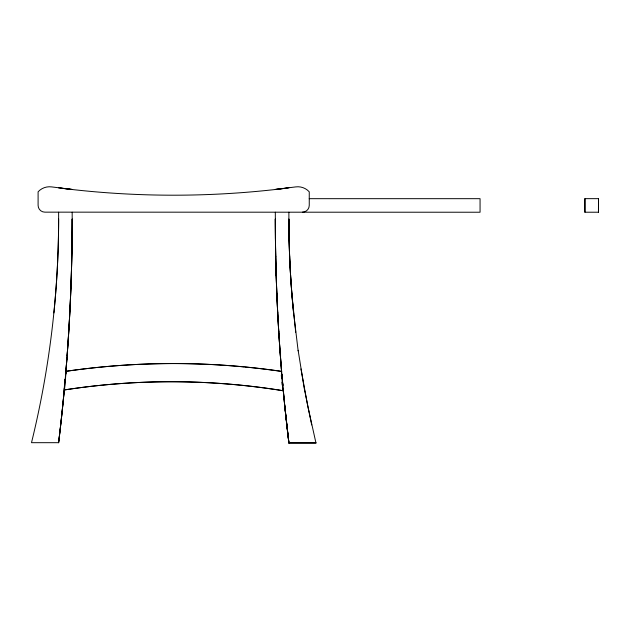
<?xml version="1.0" encoding="UTF-8"?>
<svg xmlns="http://www.w3.org/2000/svg" width="630" height="630" viewBox="0 0 630 630"><rect width="100%" height="100%" fill="white"/><g stroke="black" fill="none" stroke-linecap="round" stroke-linejoin="round"><path stroke-width="0.94" d="M64.197 388.986L64.449 386.048M64.788 382.127L65.04 379.189M65.465 374.291L65.717 371.353A749.251 749.251 0 0 1 209.333 364.447M72.174 212.208C72.411 289.217 67.906 366.235 58.614 442.685L31.5 442.685C50.014 367.369 59.094 289.761 58.614 212.208M288.894 187.842L275.318 189.433L295.69 186.905A15.482 15.482 0 0 1 309.251 191.811L309.251 205.372A6.78 6.78 0 0 1 302.471 212.152M598.484 198.655L598.5 212.216L584.884 212.216L584.884 198.655L598.5 198.655L598.445 212.216M309.243 198.678L480.06 198.678L480.06 212.231L44.88 212.152A6.78 6.78 0 0 1 38.099 205.372L38.099 191.811A15.482 15.482 0 0 1 51.652 186.905L72.174 189.449L58.614 187.866M284.736 405.539L288.879 442.685L315.992 442.685M281.35 368.322L284.76 406.09L288.894 443.237L316.016 443.237L307.731 405.956L300.959 368.928M311.7 424.911L304.18 388.025L298.132 350.319M298.155 350.863L293.604 312.945A665.154 470.334 -90 0 1 288.871 218.988L289.091 238.353M291.903 294.202L295.698 332.207M282.579 389.97L282.649 390.695A700.599 700.599 0 0 0 64.118 389.97M281.586 371.369L279.933 349.689M281.909 375.165L282.153 378.008M282.484 381.804L282.807 385.591M281.319 375.267L281.571 378.213M281.909 382.127L282.161 385.072M290.58 275.42L291.926 294.745M278.712 331.041L279.956 350.241M277.673 312.385L278.736 331.593M289.635 256.623L290.603 275.971M276.83 293.714L277.696 312.929M276.168 275.042L276.846 294.265M289.068 237.809L289.658 257.174M275.696 256.355L276.192 275.586M275.412 237.675L275.719 256.906M275.436 238.219L275.318 218.988A1319.007 932.683 -90 0 0 281.594 371.267M280.547 350.752L280.555 359.486M67.504 346.382L67.52 358.95M584.939 198.655L584.939 212.216M288.879 212.208L288.894 219.531A665.154 470.334 90 0 0 293.627 313.496M275.318 212.208L275.341 219.531A1319.007 932.683 90 0 0 281.61 371.81M286.784 188.134A908.925 908.925 0 0 1 60.567 188.134M288.918 443.229A1319.007 932.683 90 0 1 283.154 389.45M282.799 385.529A1319.007 932.683 90 0 1 282.445 381.615M282.193 378.677A1319.007 932.683 90 0 1 281.862 374.755M288.894 442.685A1319.007 932.683 -90 0 1 283.13 388.899M282.775 384.985A1319.007 932.683 -90 0 1 282.516 382.04M282.169 378.126A1319.007 932.683 -90 0 1 281.838 374.204M210.286 364.486A749.251 749.251 0 0 1 244.298 366.943M245.243 367.038A749.251 749.251 0 0 1 280.98 371.353M58.621 218.988A665.154 470.334 -90 0 1 53.889 312.945M67.126 355.572A1319.007 932.683 90 0 0 72.198 218.988A1319.007 932.683 -90 0 1 65.654 374.204A1319.007 932.683 90 0 0 66.906 358.517M66.095 371.306L64.496 389.931A700.599 700.599 0 0 1 283.027 390.655L281.358 371.306A749.251 749.251 0 0 0 66.095 371.306M64.977 382.04A1319.007 932.683 90 0 0 65.237 379.102A1319.007 932.683 -90 0 1 64.977 382.04M58.598 442.685A1319.007 932.683 90 0 0 64.536 386.938A1319.007 932.683 -90 0 1 58.598 442.685"/></g></svg>
